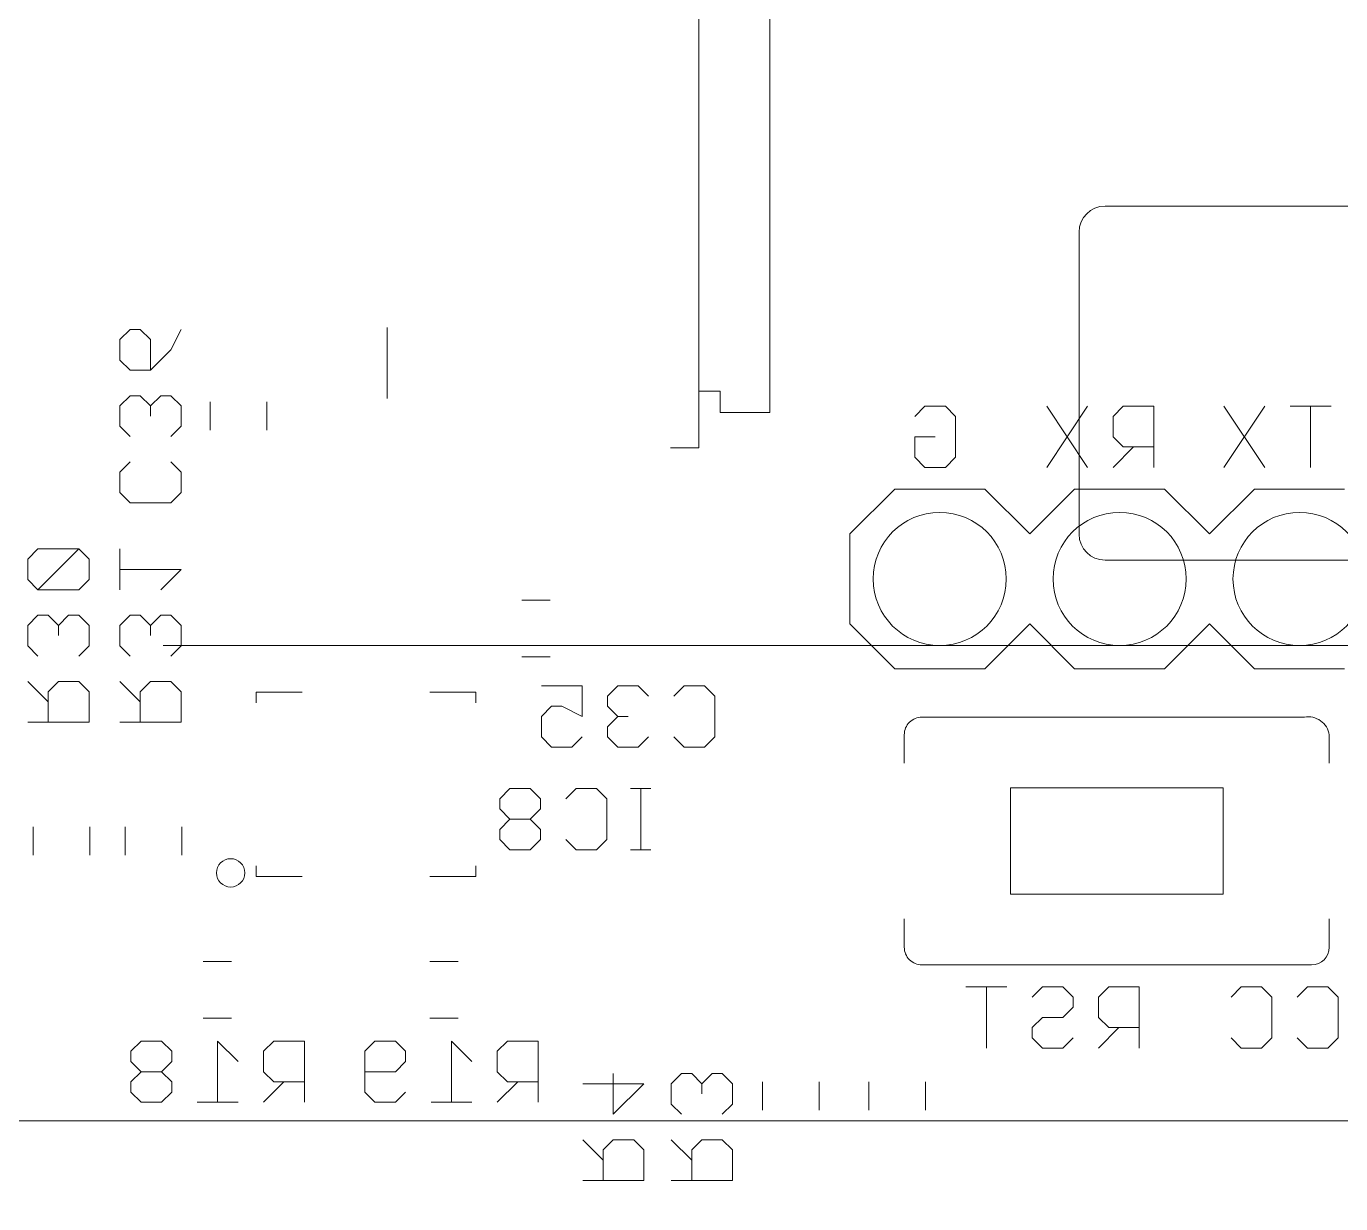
# Model space of a CAD drawing. Header units: millimetres. Extents: x -300 to -177, y 79 to 147.
# Drawn here: x -238.9 to -220.34, y 95.55 to 112.17 of the extents above; entities that cross this region are included whole.
import ezdxf

# ---------------------------------------------------------------- set-up
doc = ezdxf.new("R2010")
doc.units = ezdxf.units.MM
doc.header["$MEASUREMENT"] = 0
doc.layers.add('cut', color=7, linetype='Continuous')
doc.layers.add('reference', color=7, linetype='Continuous')

msp = doc.modelspace()

# ---------------------------------------------------------------- linework, layer by layer
at = {"layer": 'cut', "color": 250, "lineweight": 9}
for points, knots in [([(-197.1254, 145.9896), (-197.1254, 145.9896), (-196.2554, 145.7996), (-196.2554, 145.7996), (-196.2554, 145.7996), (-196.2554, 145.7996), (-195.5054, 145.6396), (-195.5054, 145.6396), (-195.5054, 145.6396), (-195.5054, 145.6396), (-194.3554, 145.3596), (-194.3554, 145.3596), (-194.3554, 145.3596), (-194.3554, 145.3596), (-193.5554, 145.1596), (-193.5554, 145.1596), (-193.5554, 145.1596), (-192.4998, 144.849), (-191.6513, 144.6358), (-190.6654, 144.3496), (-190.6654, 144.3496), (-190.6654, 144.3496), (-189.4954, 143.9796), (-189.4954, 143.9796), (-189.4954, 143.9796), (-189.4954, 143.9796), (-188.5654, 143.6796), (-188.5654, 143.6796), (-188.5654, 143.6796), (-188.5654, 143.6796), (-187.8954, 143.4496), (-187.8954, 143.4496), (-187.8954, 143.4496), (-187.8954, 143.4496), (-187.3354, 143.2596), (-187.3354, 143.2596), (-187.3354, 143.2596), (-186.4341, 142.9285), (-185.1783, 142.4534), (-184.3154, 142.1096), (-184.3154, 142.1096), (-184.3154, 142.1096), (-183.7054, 141.8596), (-183.7054, 141.8596), (-183.7054, 141.8596), (-183.7054, 141.8596), (-182.8354, 141.4896), (-182.8354, 141.4896), (-182.8354, 141.4896), (-182.8354, 141.4896), (-181.8254, 141.0496), (-181.8254, 141.0496), (-181.8254, 141.0496), (-181.8254, 141.0496), (-180.9854, 140.6696), (-180.9854, 140.6696), (-180.9854, 140.6696), (-180.6379, 140.5092), (-178.9287, 139.6762), (-178.9117, 139.6665), (-178.9117, 139.6665), (-177.959, 139.1488), (-177.3314, 138.1622), (-177.3054, 137.0696), (-177.3054, 137.0696), (-177.3054, 137.0696), (-177.3055, 88.4696), (-177.3055, 88.4696), (-177.3055, 88.4696), (-177.3055, 83.499), (-181.3349, 79.4696), (-186.3054, 79.4696), (-186.3054, 79.4696), (-186.3054, 79.4696), (-276.0913, 79.4696), (-276.0913, 79.4696), (-276.0913, 79.4696), (-276.3565, 79.4696), (-276.6108, 79.575), (-276.7984, 79.7625), (-276.7984, 79.7625), (-276.7984, 79.7625), (-276.9125, 79.8767), (-276.9125, 79.8767), (-276.9125, 79.8767), (-277.1001, 80.0642), (-277.3544, 80.1696), (-277.6197, 80.1696), (-277.6197, 80.1696), (-277.6197, 80.1696), (-285.9913, 80.1696), (-285.9913, 80.1696), (-285.9913, 80.1696), (-286.2565, 80.1696), (-286.5108, 80.0642), (-286.6984, 79.8767), (-286.6984, 79.8767), (-286.6984, 79.8767), (-286.8125, 79.7625), (-286.8125, 79.7625), (-286.8125, 79.7625), (-287.0001, 79.575), (-287.2544, 79.4696), (-287.5197, 79.4696), (-287.5197, 79.4696), (-287.5197, 79.4696), (-287.9055, 79.4696), (-287.9055, 79.4696), (-287.9055, 79.4696), (-290.2924, 79.4696), (-292.5816, 80.4178), (-294.2694, 82.1056), (-294.2694, 82.1056), (-295.9572, 83.7935), (-296.9055, 86.0827), (-296.9055, 88.4696), (-296.9055, 88.4696), (-296.9055, 88.4696), (-296.9054, 137.0697), (-296.9054, 137.0697), (-296.9054, 137.0697), (-296.8795, 138.1622), (-296.2519, 139.1554), (-295.2992, 139.6665), (-295.2992, 139.6665), (-294.1017, 140.3089), (-293.8755, 140.3696), (-293.2255, 140.6696), (-293.2255, 140.6696), (-293.2255, 140.6696), (-292.3855, 141.0496), (-292.3855, 141.0496), (-292.3855, 141.0496), (-292.3855, 141.0496), (-291.3755, 141.4896), (-291.3755, 141.4896), (-291.3755, 141.4896), (-291.3755, 141.4896), (-290.5055, 141.8596), (-290.5055, 141.8596), (-290.5055, 141.8596), (-290.5055, 141.8596), (-289.8955, 142.1096), (-289.8955, 142.1096), (-289.8955, 142.1096), (-289.0049, 142.4644), (-287.8148, 142.9145), (-286.8755, 143.2596), (-286.8755, 143.2596), (-286.8755, 143.2596), (-286.3155, 143.4496), (-286.3155, 143.4496), (-286.3155, 143.4496), (-286.3155, 143.4496), (-285.6455, 143.6796), (-285.6455, 143.6796), (-285.6455, 143.6796), (-285.6455, 143.6796), (-284.7155, 143.9796), (-284.7155, 143.9796), (-284.7155, 143.9796), (-284.7155, 143.9796), (-283.5455, 144.3496), (-283.5455, 144.3496), (-283.5455, 144.3496), (-282.5597, 144.6358), (-281.7105, 144.8493), (-280.6555, 145.1596), (-280.6555, 145.1596), (-280.6555, 145.1596), (-279.8555, 145.3596), (-279.8555, 145.3596), (-279.8555, 145.3596), (-279.8555, 145.3596), (-278.7055, 145.6396), (-278.7055, 145.6396), (-278.7055, 145.6396), (-278.7055, 145.6396), (-277.9555, 145.7996), (-277.9555, 145.7996), (-277.9555, 145.7996), (-277.9555, 145.7996), (-277.0855, 145.9896), (-277.0855, 145.9896), (-277.0855, 145.9896), (-276.4395, 146.1317), (-274.7135, 146.4389), (-273.9055, 146.5696), (-273.9055, 146.5696), (-273.9055, 146.5696), (-272.9855, 146.7096), (-272.9855, 146.7096), (-272.9855, 146.7096), (-272.9855, 146.7096), (-272.1055, 146.8396), (-272.1055, 146.8396), (-272.1055, 146.8396), (-272.1055, 146.8396), (-270.9155, 146.9896), (-270.9155, 146.9896), (-270.9155, 146.9896), (-269.7953, 147.1262), (-268.5842, 147.2062), (-267.3855, 147.3296), (-267.3855, 147.3296), (-267.3855, 147.3296), (-266.4855, 147.3896), (-266.4855, 147.3896), (-266.4855, 147.3896), (-266.4855, 147.3896), (-264.9055, 147.4696), (-264.9055, 147.4696), (-264.9055, 147.4696), (-264.9055, 147.4696), (-262.6055, 147.4696), (-262.6055, 147.4696), (-262.6055, 147.4696), (-261.8098, 147.4696), (-261.0467, 147.1535), (-260.4841, 146.5909), (-260.4841, 146.5909), (-259.9215, 146.0283), (-259.6055, 145.2652), (-259.6055, 144.4696), (-259.6055, 144.4696), (-259.6055, 143.9922), (-259.4158, 143.5344), (-259.0782, 143.1968), (-259.0782, 143.1968), (-258.7407, 142.8592), (-258.2828, 142.6696), (-257.8055, 142.6696), (-257.8055, 142.6696), (-257.8055, 142.6696), (-216.4054, 142.6696), (-216.4054, 142.6696), (-216.4054, 142.6696), (-215.4113, 142.6696), (-214.6055, 143.4755), (-214.6054, 144.4696), (-214.6054, 144.4696), (-214.6054, 145.2652), (-214.2894, 146.0283), (-213.7268, 146.5909), (-213.7268, 146.5909), (-213.1642, 147.1535), (-212.4011, 147.4696), (-211.6054, 147.4696), (-211.6054, 147.4696), (-211.6054, 147.4696), (-209.3054, 147.4696), (-209.3054, 147.4696), (-209.3054, 147.4696), (-209.3054, 147.4696), (-207.7254, 147.3896), (-207.7254, 147.3896), (-207.7254, 147.3896), (-207.7254, 147.3896), (-206.8254, 147.3296), (-206.8254, 147.3296), (-206.8254, 147.3296), (-205.6281, 147.2065), (-204.4149, 147.1261), (-203.2954, 146.9896), (-203.2954, 146.9896), (-203.2954, 146.9896), (-202.1054, 146.8396), (-202.1054, 146.8396), (-202.1054, 146.8396), (-202.1054, 146.8396), (-201.2254, 146.7096), (-201.2254, 146.7096), (-201.2254, 146.7096), (-201.2254, 146.7096), (-200.3054, 146.5696), (-200.3054, 146.5696), (-200.3054, 146.5696), (-199.4976, 146.4389), (-197.771, 146.1316), (-197.1254, 145.9896)], [0, 0, 0, 0, 0.0140845, 0.0140845, 0.0140845, 0.0140845, 0.028169, 0.028169, 0.028169, 0.028169, 0.0422535, 0.0422535, 0.0422535, 0.0422535, 0.056338, 0.056338, 0.056338, 0.056338, 0.0704225, 0.0704225, 0.0704225, 0.0704225, 0.084507, 0.084507, 0.084507, 0.084507, 0.0985915, 0.0985915, 0.0985915, 0.0985915, 0.1126761, 0.1126761, 0.1126761, 0.1126761, 0.1267606, 0.1267606, 0.1267606, 0.1267606, 0.1408451, 0.1408451, 0.1408451, 0.1408451, 0.1549296, 0.1549296, 0.1549296, 0.1549296, 0.1690141, 0.1690141, 0.1690141, 0.1690141, 0.1830986, 0.1830986, 0.1830986, 0.1830986, 0.1971831, 0.1971831, 0.1971831, 0.1971831, 0.2112676, 0.2112676, 0.2112676, 0.2112676, 0.2253521, 0.2253521, 0.2253521, 0.2253521, 0.2394366, 0.2394366, 0.2394366, 0.2394366, 0.2535211, 0.2535211, 0.2535211, 0.2535211, 0.2676056, 0.2676056, 0.2676056, 0.2676056, 0.2816901, 0.2816901, 0.2816901, 0.2816901, 0.2957746, 0.2957746, 0.2957746, 0.2957746, 0.3098592, 0.3098592, 0.3098592, 0.3098592, 0.3239437, 0.3239437, 0.3239437, 0.3239437, 0.3380282, 0.3380282, 0.3380282, 0.3380282, 0.3521127, 0.3521127, 0.3521127, 0.3521127, 0.3661972, 0.3661972, 0.3661972, 0.3661972, 0.3802817, 0.3802817, 0.3802817, 0.3802817, 0.3943662, 0.3943662, 0.3943662, 0.3943662, 0.4084507, 0.4084507, 0.4084507, 0.4084507, 0.4225352, 0.4225352, 0.4225352, 0.4225352, 0.4366197, 0.4366197, 0.4366197, 0.4366197, 0.4507042, 0.4507042, 0.4507042, 0.4507042, 0.4647887, 0.4647887, 0.4647887, 0.4647887, 0.4788732, 0.4788732, 0.4788732, 0.4788732, 0.4929577, 0.4929577, 0.4929577, 0.4929577, 0.5070423, 0.5070423, 0.5070423, 0.5070423, 0.5211268, 0.5211268, 0.5211268, 0.5211268, 0.5352113, 0.5352113, 0.5352113, 0.5352113, 0.5492958, 0.5492958, 0.5492958, 0.5492958, 0.5633803, 0.5633803, 0.5633803, 0.5633803, 0.5774648, 0.5774648, 0.5774648, 0.5774648, 0.5915493, 0.5915493, 0.5915493, 0.5915493, 0.6056338, 0.6056338, 0.6056338, 0.6056338, 0.6197183, 0.6197183, 0.6197183, 0.6197183, 0.6338028, 0.6338028, 0.6338028, 0.6338028, 0.6478873, 0.6478873, 0.6478873, 0.6478873, 0.6619718, 0.6619718, 0.6619718, 0.6619718, 0.6760563, 0.6760563, 0.6760563, 0.6760563, 0.6901408, 0.6901408, 0.6901408, 0.6901408, 0.7042254, 0.7042254, 0.7042254, 0.7042254, 0.7183099, 0.7183099, 0.7183099, 0.7183099, 0.7323944, 0.7323944, 0.7323944, 0.7323944, 0.7464789, 0.7464789, 0.7464789, 0.7464789, 0.7605634, 0.7605634, 0.7605634, 0.7605634, 0.7746479, 0.7746479, 0.7746479, 0.7746479, 0.7887324, 0.7887324, 0.7887324, 0.7887324, 0.8028169, 0.8028169, 0.8028169, 0.8028169, 0.8169014, 0.8169014, 0.8169014, 0.8169014, 0.8309859, 0.8309859, 0.8309859, 0.8309859, 0.8450704, 0.8450704, 0.8450704, 0.8450704, 0.8591549, 0.8591549, 0.8591549, 0.8591549, 0.8732394, 0.8732394, 0.8732394, 0.8732394, 0.8873239, 0.8873239, 0.8873239, 0.8873239, 0.9014085, 0.9014085, 0.9014085, 0.9014085, 0.915493, 0.915493, 0.915493, 0.915493, 0.9295775, 0.9295775, 0.9295775, 0.9295775, 0.943662, 0.943662, 0.943662, 0.943662, 0.9577465, 0.9577465, 0.9577465, 0.9577465, 0.971831, 0.971831, 0.971831, 0.971831, 1, 1, 1, 1]), ([(-212.6295, 138.2195), (-212.6295, 138.2195), (-212.2813, 138.2195), (-212.2813, 138.2195), (-212.2813, 138.2195), (-211.9095, 138.2195), (-211.6054, 137.9154), (-211.6054, 137.5436), (-211.6054, 137.5436), (-211.6054, 137.5436), (-211.6054, 129.4883), (-211.6054, 129.4883), (-211.6054, 129.4883), (-211.6054, 129.4583), (-211.6075, 129.4287), (-211.6113, 129.3997), (-211.6113, 129.3997), (-211.6075, 129.3657), (-211.6054, 129.3312), (-211.6054, 129.2963), (-211.6054, 129.2963), (-211.6054, 129.2963), (-211.6054, 97.6427), (-211.6054, 97.6427), (-211.6054, 97.6427), (-211.6054, 97.1349), (-212.0208, 96.7195), (-212.5286, 96.7195), (-212.5286, 96.7195), (-212.5286, 96.7195), (-261.6822, 96.7195), (-261.6822, 96.7195), (-261.6822, 96.7195), (-262.19, 96.7195), (-262.6054, 97.1349), (-262.6054, 97.6427), (-262.6054, 97.6427), (-262.6054, 97.6427), (-262.6054, 129.2963), (-262.6054, 129.2963), (-262.6054, 129.2963), (-262.6054, 129.8041), (-262.19, 130.2195), (-261.6822, 130.2195), (-261.6822, 130.2195), (-261.6822, 130.2195), (-213.3054, 130.2195), (-213.3054, 130.2195), (-213.3054, 130.2195), (-213.3054, 130.2195), (-213.3054, 137.5436), (-213.3054, 137.5436), (-213.3054, 137.5436), (-213.3054, 137.9154), (-213.0013, 138.2195), (-212.6295, 138.2195)], [0, 0, 0, 0, 0.0666667, 0.0666667, 0.0666667, 0.0666667, 0.1333333, 0.1333333, 0.1333333, 0.1333333, 0.2, 0.2, 0.2, 0.2, 0.2666667, 0.2666667, 0.2666667, 0.2666667, 0.3333333, 0.3333333, 0.3333333, 0.3333333, 0.4, 0.4, 0.4, 0.4, 0.4666667, 0.4666667, 0.4666667, 0.4666667, 0.5333333, 0.5333333, 0.5333333, 0.5333333, 0.6, 0.6, 0.6, 0.6, 0.6666667, 0.6666667, 0.6666667, 0.6666667, 0.7333333, 0.7333333, 0.7333333, 0.7333333, 0.8, 0.8, 0.8, 0.8, 0.8666667, 0.8666667, 0.8666667, 0.8666667, 1, 1, 1, 1]), ([(-219.0951, 103.6351), (-219.0951, 103.6351), (-219.0951, 104.6351), (-219.0951, 104.6351), (-219.0951, 104.6351), (-219.0951, 104.6351), (-219.4615, 104.6351), (-219.4615, 104.6351), (-219.4615, 104.6351), (-219.4615, 104.6351), (-219.8179, 104.6351), (-219.8179, 104.6351), (-219.8179, 104.6351), (-219.8179, 104.6351), (-223.6713, 104.6351), (-223.6713, 104.6351), (-223.6713, 104.6351), (-223.8728, 104.6351), (-224.0377, 104.7999), (-224.0377, 105.0015), (-224.0377, 105.0015), (-224.0377, 105.0015), (-224.0377, 109.2687), (-224.0377, 109.2687), (-224.0377, 109.2687), (-224.0377, 109.4703), (-223.8729, 109.6351), (-223.6713, 109.6351), (-223.6713, 109.6351), (-223.6713, 109.6351), (-219.8179, 109.6351), (-219.8179, 109.6351), (-219.8179, 109.6351), (-219.8179, 109.6351), (-219.4615, 109.6351), (-219.4615, 109.6351), (-219.4615, 109.6351), (-219.4615, 109.6351), (-219.0951, 109.6351), (-219.0951, 109.6351), (-219.0951, 109.6351), (-219.0951, 109.6351), (-219.0951, 110.6351), (-219.0951, 110.6351), (-219.0951, 110.6351), (-219.0951, 110.6351), (-217.0951, 110.6351), (-217.0951, 110.6351), (-217.0951, 110.6351), (-217.0951, 110.6351), (-217.0951, 109.0351), (-217.0951, 109.0351), (-217.0951, 109.0351), (-217.0951, 109.0351), (-217.8195, 109.0351), (-217.8195, 109.0351), (-217.8195, 109.0351), (-217.8195, 109.0351), (-217.8195, 108.3534), (-217.8195, 108.3534), (-217.8195, 108.3534), (-217.8195, 108.3534), (-218.3342, 108.3534), (-218.3342, 108.3534), (-218.3342, 108.3534), (-218.3342, 108.3534), (-218.3342, 107.7851), (-218.3342, 107.7851), (-218.3342, 107.7851), (-218.3342, 107.7851), (-218.4786, 107.7851), (-218.4786, 107.7851), (-218.4786, 107.7851), (-218.4786, 107.7851), (-218.4786, 106.4851), (-218.4786, 106.4851), (-218.4786, 106.4851), (-218.4786, 106.4851), (-218.3123, 106.4851), (-218.3123, 106.4851), (-218.3123, 106.4851), (-218.3123, 106.4851), (-218.3122, 105.9324), (-218.3122, 105.9324), (-218.3122, 105.9324), (-218.3122, 105.9324), (-217.7975, 105.9324), (-217.7975, 105.9324), (-217.7975, 105.9324), (-217.7975, 105.9324), (-217.7975, 105.2351), (-217.7975, 105.2351), (-217.7975, 105.2351), (-217.7975, 105.2351), (-217.0951, 105.2351), (-217.0951, 105.2351), (-217.0951, 105.2351), (-217.0951, 105.2351), (-217.0951, 103.6351), (-217.0951, 103.6351), (-217.0951, 103.6351), (-217.0951, 103.6351), (-219.0951, 103.6351), (-219.0951, 103.6351)], [0, 0, 0, 0, 0.037037, 0.037037, 0.037037, 0.037037, 0.0740741, 0.0740741, 0.0740741, 0.0740741, 0.1111111, 0.1111111, 0.1111111, 0.1111111, 0.1481481, 0.1481481, 0.1481481, 0.1481481, 0.1851852, 0.1851852, 0.1851852, 0.1851852, 0.2222222, 0.2222222, 0.2222222, 0.2222222, 0.2592593, 0.2592593, 0.2592593, 0.2592593, 0.2962963, 0.2962963, 0.2962963, 0.2962963, 0.3333333, 0.3333333, 0.3333333, 0.3333333, 0.3703704, 0.3703704, 0.3703704, 0.3703704, 0.4074074, 0.4074074, 0.4074074, 0.4074074, 0.4444444, 0.4444444, 0.4444444, 0.4444444, 0.4814815, 0.4814815, 0.4814815, 0.4814815, 0.5185185, 0.5185185, 0.5185185, 0.5185185, 0.5555556, 0.5555556, 0.5555556, 0.5555556, 0.5925926, 0.5925926, 0.5925926, 0.5925926, 0.6296296, 0.6296296, 0.6296296, 0.6296296, 0.6666667, 0.6666667, 0.6666667, 0.6666667, 0.7037037, 0.7037037, 0.7037037, 0.7037037, 0.7407407, 0.7407407, 0.7407407, 0.7407407, 0.7777778, 0.7777778, 0.7777778, 0.7777778, 0.8148148, 0.8148148, 0.8148148, 0.8148148, 0.8518519, 0.8518519, 0.8518519, 0.8518519, 0.8888889, 0.8888889, 0.8888889, 0.8888889, 0.9259259, 0.9259259, 0.9259259, 0.9259259, 1, 1, 1, 1])]:
    msp.add_open_spline(points, degree=3, knots=knots, dxfattribs=at)
at = {"layer": 'reference', "color": 242, "lineweight": 9}
for points in [[(-228.4054, 106.7196), (-228.4054, 106.7196), (-228.4054, 134.6196), (-228.4054, 134.6196)], [(-229.4054, 107.0196), (-229.4054, 107.0196), (-229.4054, 134.3196), (-229.4054, 134.3196)], [(-237.5792, 107.749), (-237.5792, 107.749), (-237.4351, 107.8931), (-237.4351, 107.8931)], [(-237.4351, 107.8931), (-237.4351, 107.8931), (-237.2911, 107.8931), (-237.2911, 107.8931)], [(-237.2911, 107.8931), (-237.2911, 107.8931), (-237.147, 107.749), (-237.147, 107.749)], [(-236.7149, 107.8931), (-236.7149, 107.8931), (-236.8589, 107.605), (-236.8589, 107.605)], [(-233.8054, 106.9196), (-233.8054, 106.9196), (-233.8054, 107.9196), (-233.8054, 107.9196)], [(-237.5792, 107.4609), (-237.5792, 107.4609), (-237.5792, 107.749), (-237.5792, 107.749)], [(-237.147, 107.749), (-237.147, 107.749), (-237.147, 107.3168), (-237.147, 107.3168)], [(-237.4351, 107.3168), (-237.4351, 107.3168), (-237.5792, 107.4609), (-237.5792, 107.4609)], [(-236.8589, 107.605), (-236.8589, 107.605), (-237.147, 107.3168), (-237.147, 107.3168)], [(-237.147, 107.3168), (-237.147, 107.3168), (-237.4351, 107.3168), (-237.4351, 107.3168)], [(-237.4351, 106.9575), (-237.4351, 106.9575), (-237.5792, 106.8135), (-237.5792, 106.8135)], [(-237.2911, 106.9575), (-237.2911, 106.9575), (-237.4351, 106.9575), (-237.4351, 106.9575)], [(-237.147, 106.8135), (-237.147, 106.8135), (-237.2911, 106.9575), (-237.2911, 106.9575)], [(-237.003, 106.9575), (-237.003, 106.9575), (-237.147, 106.8135), (-237.147, 106.8135)], [(-236.8589, 106.9575), (-236.8589, 106.9575), (-237.003, 106.9575), (-237.003, 106.9575)], [(-236.7149, 106.8135), (-236.7149, 106.8135), (-236.8589, 106.9575), (-236.8589, 106.9575)], [(-229.1054, 107.0196), (-229.1054, 107.0196), (-229.4054, 107.0196), (-229.4054, 107.0196)], [(-229.4054, 107.0196), (-229.4054, 107.0196), (-229.4054, 106.2196), (-229.4054, 106.2196)], [(-229.1054, 106.7196), (-229.1054, 106.7196), (-229.1054, 107.0196), (-229.1054, 107.0196)], [(-237.5792, 106.8135), (-237.5792, 106.8135), (-237.5792, 106.5254), (-237.5792, 106.5254)], [(-237.147, 106.8135), (-237.147, 106.8135), (-237.147, 106.6694), (-237.147, 106.6694)], [(-236.7149, 106.5254), (-236.7149, 106.5254), (-236.7149, 106.8135), (-236.7149, 106.8135)], [(-236.3054, 106.4696), (-236.3054, 106.4696), (-236.3054, 106.8696), (-236.3054, 106.8696)], [(-235.5054, 106.4696), (-235.5054, 106.4696), (-235.5054, 106.8696), (-235.5054, 106.8696)], [(-228.4054, 106.7196), (-228.4054, 106.7196), (-229.1054, 106.7196), (-229.1054, 106.7196)], [(-226.3578, 106.6661), (-226.3578, 106.6661), (-226.2139, 106.8101), (-226.2139, 106.8101)], [(-226.2139, 106.8101), (-226.2139, 106.8101), (-225.9258, 106.8101), (-225.9258, 106.8101)], [(-225.9258, 106.8101), (-225.9258, 106.8101), (-225.7816, 106.6661), (-225.7816, 106.6661)], [(-223.9171, 106.8101), (-223.9171, 106.8101), (-224.4933, 105.9458), (-224.4933, 105.9458)], [(-224.4933, 106.8101), (-224.4933, 106.8101), (-223.9171, 105.9458), (-223.9171, 105.9458)], [(-223.4138, 106.8101), (-223.4138, 106.8101), (-223.5578, 106.6661), (-223.5578, 106.6661)], [(-222.9816, 106.8101), (-222.9816, 106.8101), (-223.4138, 106.8101), (-223.4138, 106.8101)], [(-222.9816, 105.9458), (-222.9816, 105.9458), (-222.9816, 106.8101), (-222.9816, 106.8101)], [(-221.4171, 106.8101), (-221.4171, 106.8101), (-221.9933, 105.9458), (-221.9933, 105.9458)], [(-221.9933, 106.8101), (-221.9933, 106.8101), (-221.4171, 105.9458), (-221.4171, 105.9458)], [(-220.4816, 106.8101), (-220.4816, 106.8101), (-221.0578, 106.8101), (-221.0578, 106.8101)], [(-220.7697, 105.9458), (-220.7697, 105.9458), (-220.7697, 106.8101), (-220.7697, 106.8101)], [(-237.5792, 106.5254), (-237.5792, 106.5254), (-237.4351, 106.3813), (-237.4351, 106.3813)], [(-236.8589, 106.3813), (-236.8589, 106.3813), (-236.7149, 106.5254), (-236.7149, 106.5254)], [(-225.7816, 106.6661), (-225.7816, 106.6661), (-225.7816, 106.0899), (-225.7816, 106.0899)], [(-223.5578, 106.6661), (-223.5578, 106.6661), (-223.5578, 106.378), (-223.5578, 106.378)], [(-226.3578, 106.0899), (-226.3578, 106.0899), (-226.3578, 106.378), (-226.3578, 106.378)], [(-226.3578, 106.378), (-226.3578, 106.378), (-226.0697, 106.378), (-226.0697, 106.378)], [(-223.5578, 106.378), (-223.5578, 106.378), (-223.4138, 106.2339), (-223.4138, 106.2339)], [(-229.4054, 106.2196), (-229.4054, 106.2196), (-229.8054, 106.2196), (-229.8054, 106.2196)], [(-223.2697, 106.2339), (-223.2697, 106.2339), (-223.5578, 105.9458), (-223.5578, 105.9458)], [(-223.4138, 106.2339), (-223.4138, 106.2339), (-222.9816, 106.2339), (-222.9816, 106.2339)], [(-237.5792, 105.878), (-237.5792, 105.878), (-237.4351, 106.022), (-237.4351, 106.022)], [(-236.8589, 106.022), (-236.8589, 106.022), (-236.7149, 105.878), (-236.7149, 105.878)], [(-226.2139, 105.9458), (-226.2139, 105.9458), (-226.3578, 106.0899), (-226.3578, 106.0899)], [(-225.7816, 106.0899), (-225.7816, 106.0899), (-225.9258, 105.9458), (-225.9258, 105.9458)], [(-237.5792, 105.5899), (-237.5792, 105.5899), (-237.5792, 105.878), (-237.5792, 105.878)], [(-236.7149, 105.878), (-236.7149, 105.878), (-236.7149, 105.5899), (-236.7149, 105.5899)], [(-225.9258, 105.9458), (-225.9258, 105.9458), (-226.2139, 105.9458), (-226.2139, 105.9458)], [(-237.4351, 105.4458), (-237.4351, 105.4458), (-237.5792, 105.5899), (-237.5792, 105.5899)], [(-236.7149, 105.5899), (-236.7149, 105.5899), (-236.8589, 105.4458), (-236.8589, 105.4458)], [(-227.2754, 105.0046), (-227.2754, 105.0046), (-226.6404, 105.6396), (-226.6404, 105.6396)], [(-225.3704, 105.6396), (-225.3704, 105.6396), (-226.6404, 105.6396), (-226.6404, 105.6396)], [(-224.7354, 105.0046), (-224.7354, 105.0046), (-225.3704, 105.6396), (-225.3704, 105.6396)], [(-224.1004, 105.6396), (-224.1004, 105.6396), (-224.7354, 105.0046), (-224.7354, 105.0046)], [(-222.8304, 105.6396), (-222.8304, 105.6396), (-224.1004, 105.6396), (-224.1004, 105.6396)], [(-222.1955, 105.0046), (-222.1955, 105.0046), (-222.8304, 105.6396), (-222.8304, 105.6396)], [(-221.5604, 105.6396), (-221.5604, 105.6396), (-222.1955, 105.0046), (-222.1955, 105.0046)], [(-220.2904, 105.6396), (-220.2904, 105.6396), (-221.5604, 105.6396), (-221.5604, 105.6396)], [(-236.8589, 105.4458), (-236.8589, 105.4458), (-237.4351, 105.4458), (-237.4351, 105.4458)], [(-227.2754, 103.7346), (-227.2754, 103.7346), (-227.2754, 105.0046), (-227.2754, 105.0046)], [(-238.7352, 104.7931), (-238.7352, 104.7931), (-238.8793, 104.649), (-238.8793, 104.649)], [(-238.159, 104.7931), (-238.159, 104.7931), (-238.7352, 104.7931), (-238.7352, 104.7931)], [(-238.7352, 104.2168), (-238.7352, 104.2168), (-238.159, 104.7931), (-238.159, 104.7931)], [(-238.015, 104.649), (-238.015, 104.649), (-238.159, 104.7931), (-238.159, 104.7931)], [(-237.5792, 104.2168), (-237.5792, 104.2168), (-237.5792, 104.7931), (-237.5792, 104.7931)], [(-238.8793, 104.649), (-238.8793, 104.649), (-238.8793, 104.3609), (-238.8793, 104.3609)], [(-238.015, 104.3609), (-238.015, 104.3609), (-238.015, 104.649), (-238.015, 104.649)], [(-236.7149, 104.505), (-236.7149, 104.505), (-237.5792, 104.505), (-237.5792, 104.505)], [(-237.003, 104.2168), (-237.003, 104.2168), (-236.7149, 104.505), (-236.7149, 104.505)], [(-238.8793, 104.3609), (-238.8793, 104.3609), (-238.7352, 104.2168), (-238.7352, 104.2168)], [(-238.159, 104.2168), (-238.159, 104.2168), (-238.015, 104.3609), (-238.015, 104.3609)], [(-238.7352, 104.2168), (-238.7352, 104.2168), (-238.159, 104.2168), (-238.159, 104.2168)], [(-231.9054, 104.0696), (-231.9054, 104.0696), (-231.5054, 104.0696), (-231.5054, 104.0696)], [(-238.7352, 103.8576), (-238.7352, 103.8576), (-238.8793, 103.7135), (-238.8793, 103.7135)], [(-238.5912, 103.8576), (-238.5912, 103.8576), (-238.7352, 103.8576), (-238.7352, 103.8576)], [(-238.4471, 103.7135), (-238.4471, 103.7135), (-238.5912, 103.8576), (-238.5912, 103.8576)], [(-238.3031, 103.8576), (-238.3031, 103.8576), (-238.4471, 103.7135), (-238.4471, 103.7135)], [(-238.159, 103.8576), (-238.159, 103.8576), (-238.3031, 103.8576), (-238.3031, 103.8576)], [(-238.015, 103.7135), (-238.015, 103.7135), (-238.159, 103.8576), (-238.159, 103.8576)], [(-237.4351, 103.8576), (-237.4351, 103.8576), (-237.5792, 103.7135), (-237.5792, 103.7135)], [(-237.2911, 103.8576), (-237.2911, 103.8576), (-237.4351, 103.8576), (-237.4351, 103.8576)], [(-237.147, 103.7135), (-237.147, 103.7135), (-237.2911, 103.8576), (-237.2911, 103.8576)], [(-237.003, 103.8576), (-237.003, 103.8576), (-237.147, 103.7135), (-237.147, 103.7135)], [(-236.8589, 103.8576), (-236.8589, 103.8576), (-237.003, 103.8576), (-237.003, 103.8576)], [(-236.7149, 103.7135), (-236.7149, 103.7135), (-236.8589, 103.8576), (-236.8589, 103.8576)], [(-226.6404, 103.0996), (-226.6404, 103.0996), (-227.2754, 103.7346), (-227.2754, 103.7346)], [(-225.3704, 103.0996), (-225.3704, 103.0996), (-224.7354, 103.7346), (-224.7354, 103.7346)], [(-224.7354, 103.7346), (-224.7354, 103.7346), (-224.1004, 103.0996), (-224.1004, 103.0996)], [(-222.8304, 103.0996), (-222.8304, 103.0996), (-222.1955, 103.7346), (-222.1955, 103.7346)], [(-222.1955, 103.7346), (-222.1955, 103.7346), (-221.5604, 103.0996), (-221.5604, 103.0996)], [(-238.8793, 103.7135), (-238.8793, 103.7135), (-238.8793, 103.4254), (-238.8793, 103.4254)], [(-238.4471, 103.7135), (-238.4471, 103.7135), (-238.4471, 103.5694), (-238.4471, 103.5694)], [(-238.015, 103.4254), (-238.015, 103.4254), (-238.015, 103.7135), (-238.015, 103.7135)], [(-237.5792, 103.7135), (-237.5792, 103.7135), (-237.5792, 103.4254), (-237.5792, 103.4254)], [(-237.147, 103.7135), (-237.147, 103.7135), (-237.147, 103.5694), (-237.147, 103.5694)], [(-236.7149, 103.4254), (-236.7149, 103.4254), (-236.7149, 103.7135), (-236.7149, 103.7135)], [(-238.8793, 103.4254), (-238.8793, 103.4254), (-238.7352, 103.2813), (-238.7352, 103.2813)], [(-238.159, 103.2813), (-238.159, 103.2813), (-238.015, 103.4254), (-238.015, 103.4254)], [(-237.5792, 103.4254), (-237.5792, 103.4254), (-237.4351, 103.2813), (-237.4351, 103.2813)], [(-236.8589, 103.2813), (-236.8589, 103.2813), (-236.7149, 103.4254), (-236.7149, 103.4254)], [(-231.9054, 103.2696), (-231.9054, 103.2696), (-231.5054, 103.2696), (-231.5054, 103.2696)], [(-226.6404, 103.0996), (-226.6404, 103.0996), (-225.3704, 103.0996), (-225.3704, 103.0996)], [(-224.1004, 103.0996), (-224.1004, 103.0996), (-222.8304, 103.0996), (-222.8304, 103.0996)], [(-221.5604, 103.0996), (-221.5604, 103.0996), (-220.2904, 103.0996), (-220.2904, 103.0996)], [(-238.5912, 102.6339), (-238.5912, 102.6339), (-238.8793, 102.922), (-238.8793, 102.922)], [(-238.4471, 102.922), (-238.4471, 102.922), (-238.5912, 102.778), (-238.5912, 102.778)], [(-238.159, 102.922), (-238.159, 102.922), (-238.4471, 102.922), (-238.4471, 102.922)], [(-238.015, 102.778), (-238.015, 102.778), (-238.159, 102.922), (-238.159, 102.922)], [(-237.2911, 102.6339), (-237.2911, 102.6339), (-237.5792, 102.922), (-237.5792, 102.922)], [(-237.147, 102.922), (-237.147, 102.922), (-237.2911, 102.778), (-237.2911, 102.778)], [(-236.8589, 102.922), (-236.8589, 102.922), (-237.147, 102.922), (-237.147, 102.922)], [(-236.7149, 102.778), (-236.7149, 102.778), (-236.8589, 102.922), (-236.8589, 102.922)], [(-231.6289, 102.8601), (-231.6289, 102.8601), (-231.0526, 102.8601), (-231.0526, 102.8601)], [(-231.0526, 102.8601), (-231.0526, 102.8601), (-231.0526, 102.428), (-231.0526, 102.428)], [(-230.5493, 102.8601), (-230.5493, 102.8601), (-230.6934, 102.7161), (-230.6934, 102.7161)], [(-230.2612, 102.8601), (-230.2612, 102.8601), (-230.5493, 102.8601), (-230.5493, 102.8601)], [(-230.1171, 102.7161), (-230.1171, 102.7161), (-230.2612, 102.8601), (-230.2612, 102.8601)], [(-229.7578, 102.7161), (-229.7578, 102.7161), (-229.6138, 102.8601), (-229.6138, 102.8601)], [(-229.6138, 102.8601), (-229.6138, 102.8601), (-229.3257, 102.8601), (-229.3257, 102.8601)], [(-229.3257, 102.8601), (-229.3257, 102.8601), (-229.1816, 102.7161), (-229.1816, 102.7161)], [(-238.5912, 102.778), (-238.5912, 102.778), (-238.5912, 102.3458), (-238.5912, 102.3458)], [(-238.015, 102.3458), (-238.015, 102.3458), (-238.015, 102.778), (-238.015, 102.778)], [(-237.2911, 102.778), (-237.2911, 102.778), (-237.2911, 102.3458), (-237.2911, 102.3458)], [(-236.7149, 102.3458), (-236.7149, 102.3458), (-236.7149, 102.778), (-236.7149, 102.778)], [(-235.6554, 102.7696), (-235.6554, 102.7696), (-235.0054, 102.7696), (-235.0054, 102.7696)], [(-235.6554, 102.7696), (-235.6554, 102.7696), (-235.6554, 102.6196), (-235.6554, 102.6196)], [(-233.2054, 102.7696), (-233.2054, 102.7696), (-232.5554, 102.7696), (-232.5554, 102.7696)], [(-232.5554, 102.7696), (-232.5554, 102.7696), (-232.5554, 102.6196), (-232.5554, 102.6196)], [(-230.6934, 102.7161), (-230.6934, 102.7161), (-230.6934, 102.572), (-230.6934, 102.572)], [(-229.1816, 102.7161), (-229.1816, 102.7161), (-229.1816, 102.1398), (-229.1816, 102.1398)], [(-231.4849, 102.572), (-231.4849, 102.572), (-231.6289, 102.428), (-231.6289, 102.428)], [(-231.6289, 102.428), (-231.6289, 102.428), (-231.6289, 102.1398), (-231.6289, 102.1398)], [(-231.3408, 102.572), (-231.3408, 102.572), (-231.4849, 102.572), (-231.4849, 102.572)], [(-231.0526, 102.428), (-231.0526, 102.428), (-231.3408, 102.572), (-231.3408, 102.572)], [(-230.6934, 102.572), (-230.6934, 102.572), (-230.5493, 102.428), (-230.5493, 102.428)], [(-230.5493, 102.428), (-230.5493, 102.428), (-230.6934, 102.2839), (-230.6934, 102.2839)], [(-230.5493, 102.428), (-230.5493, 102.428), (-230.4052, 102.428), (-230.4052, 102.428)], [(-238.8793, 102.3458), (-238.8793, 102.3458), (-238.015, 102.3458), (-238.015, 102.3458)], [(-237.5792, 102.3458), (-237.5792, 102.3458), (-236.7149, 102.3458), (-236.7149, 102.3458)], [(-230.6934, 102.2839), (-230.6934, 102.2839), (-230.6934, 102.1398), (-230.6934, 102.1398)], [(-220.8554, 102.4196), (-220.8554, 102.4196), (-226.2554, 102.4196), (-226.2554, 102.4196)], [(-231.6289, 102.1398), (-231.6289, 102.1398), (-231.4849, 101.9958), (-231.4849, 101.9958)], [(-231.1968, 101.9958), (-231.1968, 101.9958), (-231.0526, 102.1398), (-231.0526, 102.1398)], [(-230.6934, 102.1398), (-230.6934, 102.1398), (-230.5493, 101.9958), (-230.5493, 101.9958)], [(-230.2612, 101.9958), (-230.2612, 101.9958), (-230.1171, 102.1398), (-230.1171, 102.1398)], [(-229.6138, 101.9958), (-229.6138, 101.9958), (-229.7578, 102.1398), (-229.7578, 102.1398)], [(-229.1816, 102.1398), (-229.1816, 102.1398), (-229.3257, 101.9958), (-229.3257, 101.9958)], [(-226.5054, 102.1696), (-226.5054, 102.1696), (-226.5054, 101.7696), (-226.5054, 101.7696)], [(-220.5054, 102.1696), (-220.5054, 102.1696), (-220.5054, 101.7696), (-220.5054, 101.7696)], [(-231.4849, 101.9958), (-231.4849, 101.9958), (-231.1968, 101.9958), (-231.1968, 101.9958)], [(-230.5493, 101.9958), (-230.5493, 101.9958), (-230.2612, 101.9958), (-230.2612, 101.9958)], [(-229.3257, 101.9958), (-229.3257, 101.9958), (-229.6138, 101.9958), (-229.6138, 101.9958)], [(-232.073, 101.4101), (-232.073, 101.4101), (-232.217, 101.2661), (-232.217, 101.2661)], [(-231.7849, 101.4101), (-231.7849, 101.4101), (-232.073, 101.4101), (-232.073, 101.4101)], [(-231.6408, 101.2661), (-231.6408, 101.2661), (-231.7849, 101.4101), (-231.7849, 101.4101)], [(-231.2815, 101.2661), (-231.2815, 101.2661), (-231.1375, 101.4101), (-231.1375, 101.4101)], [(-231.1375, 101.4101), (-231.1375, 101.4101), (-230.8493, 101.4101), (-230.8493, 101.4101)], [(-230.8493, 101.4101), (-230.8493, 101.4101), (-230.7053, 101.2661), (-230.7053, 101.2661)], [(-230.0816, 101.4101), (-230.0816, 101.4101), (-230.3697, 101.4101), (-230.3697, 101.4101)], [(-230.2257, 100.5458), (-230.2257, 100.5458), (-230.2257, 101.4101), (-230.2257, 101.4101)], [(-222.0054, 101.4196), (-222.0054, 101.4196), (-225.0054, 101.4196), (-225.0054, 101.4196)], [(-225.0054, 101.4196), (-225.0054, 101.4196), (-225.0054, 99.9196), (-225.0054, 99.9196)], [(-222.0054, 101.4196), (-222.0054, 101.4196), (-222.0054, 99.9196), (-222.0054, 99.9196)], [(-232.217, 101.2661), (-232.217, 101.2661), (-232.217, 101.122), (-232.217, 101.122)], [(-231.6408, 101.122), (-231.6408, 101.122), (-231.6408, 101.2661), (-231.6408, 101.2661)], [(-230.7053, 101.2661), (-230.7053, 101.2661), (-230.7053, 100.6899), (-230.7053, 100.6899)], [(-232.217, 101.122), (-232.217, 101.122), (-232.073, 100.978), (-232.073, 100.978)], [(-232.073, 100.978), (-232.073, 100.978), (-232.217, 100.8339), (-232.217, 100.8339)], [(-231.7849, 100.978), (-231.7849, 100.978), (-232.073, 100.978), (-232.073, 100.978)], [(-231.7849, 100.978), (-231.7849, 100.978), (-231.6408, 101.122), (-231.6408, 101.122)], [(-231.6408, 100.8339), (-231.6408, 100.8339), (-231.7849, 100.978), (-231.7849, 100.978)], [(-238.8055, 100.4696), (-238.8055, 100.4696), (-238.8055, 100.8696), (-238.8055, 100.8696)], [(-238.0055, 100.4696), (-238.0055, 100.4696), (-238.0055, 100.8696), (-238.0055, 100.8696)], [(-237.5054, 100.4696), (-237.5054, 100.4696), (-237.5054, 100.8696), (-237.5054, 100.8696)], [(-236.7054, 100.4696), (-236.7054, 100.4696), (-236.7054, 100.8696), (-236.7054, 100.8696)], [(-232.217, 100.8339), (-232.217, 100.8339), (-232.217, 100.6899), (-232.217, 100.6899)], [(-231.6408, 100.6899), (-231.6408, 100.6899), (-231.6408, 100.8339), (-231.6408, 100.8339)], [(-232.217, 100.6899), (-232.217, 100.6899), (-232.073, 100.5458), (-232.073, 100.5458)], [(-231.7849, 100.5458), (-231.7849, 100.5458), (-231.6408, 100.6899), (-231.6408, 100.6899)], [(-231.1375, 100.5458), (-231.1375, 100.5458), (-231.2815, 100.6899), (-231.2815, 100.6899)], [(-230.7053, 100.6899), (-230.7053, 100.6899), (-230.8493, 100.5458), (-230.8493, 100.5458)], [(-232.073, 100.5458), (-232.073, 100.5458), (-231.7849, 100.5458), (-231.7849, 100.5458)], [(-230.8493, 100.5458), (-230.8493, 100.5458), (-231.1375, 100.5458), (-231.1375, 100.5458)], [(-230.0816, 100.5458), (-230.0816, 100.5458), (-230.3697, 100.5458), (-230.3697, 100.5458)], [(-235.6554, 100.3196), (-235.6554, 100.3196), (-235.6554, 100.1696), (-235.6554, 100.1696)], [(-232.5554, 100.3196), (-232.5554, 100.3196), (-232.5554, 100.1696), (-232.5554, 100.1696)], [(-235.6554, 100.1696), (-235.6554, 100.1696), (-235.0054, 100.1696), (-235.0054, 100.1696)], [(-233.2054, 100.1696), (-233.2054, 100.1696), (-232.5554, 100.1696), (-232.5554, 100.1696)], [(-225.0054, 99.9196), (-225.0054, 99.9196), (-222.0054, 99.9196), (-222.0054, 99.9196)], [(-226.5054, 99.5696), (-226.5054, 99.5696), (-226.5054, 99.1696), (-226.5054, 99.1696)], [(-220.5054, 99.5696), (-220.5054, 99.5696), (-220.5054, 99.1696), (-220.5054, 99.1696)], [(-220.7554, 98.9196), (-220.6174, 98.9196), (-220.5055, 99.0315), (-220.5055, 99.1696)], [(-236.4054, 98.9696), (-236.4054, 98.9696), (-236.0054, 98.9696), (-236.0054, 98.9696)], [(-232.8054, 98.9696), (-232.8054, 98.9696), (-233.2054, 98.9696), (-233.2054, 98.9696)], [(-226.2554, 98.9196), (-226.2554, 98.9196), (-220.7554, 98.9196), (-220.7554, 98.9196)], [(-225.0592, 98.6101), (-225.0592, 98.6101), (-225.6354, 98.6101), (-225.6354, 98.6101)], [(-225.3473, 97.7458), (-225.3473, 97.7458), (-225.3473, 98.6101), (-225.3473, 98.6101)], [(-224.6999, 98.4661), (-224.6999, 98.4661), (-224.5558, 98.6101), (-224.5558, 98.6101)], [(-224.5558, 98.6101), (-224.5558, 98.6101), (-224.2677, 98.6101), (-224.2677, 98.6101)], [(-224.2677, 98.6101), (-224.2677, 98.6101), (-224.1237, 98.4661), (-224.1237, 98.4661)], [(-223.6203, 98.6101), (-223.6203, 98.6101), (-223.7644, 98.4661), (-223.7644, 98.4661)], [(-223.1882, 98.6101), (-223.1882, 98.6101), (-223.6203, 98.6101), (-223.6203, 98.6101)], [(-223.1882, 97.7458), (-223.1882, 97.7458), (-223.1882, 98.6101), (-223.1882, 98.6101)], [(-221.8933, 98.4661), (-221.8933, 98.4661), (-221.7493, 98.6101), (-221.7493, 98.6101)], [(-221.7493, 98.6101), (-221.7493, 98.6101), (-221.4612, 98.6101), (-221.4612, 98.6101)], [(-221.4612, 98.6101), (-221.4612, 98.6101), (-221.3171, 98.4661), (-221.3171, 98.4661)], [(-220.9578, 98.4661), (-220.9578, 98.4661), (-220.8138, 98.6101), (-220.8138, 98.6101)], [(-220.8138, 98.6101), (-220.8138, 98.6101), (-220.5257, 98.6101), (-220.5257, 98.6101)], [(-220.5257, 98.6101), (-220.5257, 98.6101), (-220.3816, 98.4661), (-220.3816, 98.4661)], [(-224.1237, 98.4661), (-224.1237, 98.4661), (-224.1237, 98.322), (-224.1237, 98.322)], [(-223.7644, 98.4661), (-223.7644, 98.4661), (-223.7644, 98.178), (-223.7644, 98.178)], [(-221.3171, 98.4661), (-221.3171, 98.4661), (-221.3171, 97.8899), (-221.3171, 97.8899)], [(-220.3816, 98.4661), (-220.3816, 98.4661), (-220.3816, 97.8899), (-220.3816, 97.8899)], [(-236.4054, 98.1696), (-236.4054, 98.1696), (-236.0054, 98.1696), (-236.0054, 98.1696)], [(-232.8054, 98.1696), (-232.8054, 98.1696), (-233.2054, 98.1696), (-233.2054, 98.1696)], [(-224.5558, 98.178), (-224.5558, 98.178), (-224.6999, 98.0339), (-224.6999, 98.0339)], [(-224.2677, 98.178), (-224.2677, 98.178), (-224.5558, 98.178), (-224.5558, 98.178)], [(-224.1237, 98.322), (-224.1237, 98.322), (-224.2677, 98.178), (-224.2677, 98.178)], [(-223.7644, 98.178), (-223.7644, 98.178), (-223.6203, 98.0339), (-223.6203, 98.0339)], [(-224.6999, 98.0339), (-224.6999, 98.0339), (-224.6999, 97.8899), (-224.6999, 97.8899)], [(-223.4763, 98.0339), (-223.4763, 98.0339), (-223.7644, 97.7458), (-223.7644, 97.7458)], [(-223.6203, 98.0339), (-223.6203, 98.0339), (-223.1882, 98.0339), (-223.1882, 98.0339)], [(-237.2782, 97.8441), (-237.2782, 97.8441), (-237.4223, 97.7001), (-237.4223, 97.7001)], [(-236.9901, 97.8441), (-236.9901, 97.8441), (-237.2782, 97.8441), (-237.2782, 97.8441)], [(-236.8461, 97.7001), (-236.8461, 97.7001), (-236.9901, 97.8441), (-236.9901, 97.8441)], [(-235.9106, 97.556), (-235.9106, 97.556), (-236.1987, 97.8441), (-236.1987, 97.8441)], [(-236.1987, 97.8441), (-236.1987, 97.8441), (-236.1987, 96.9798), (-236.1987, 96.9798)], [(-235.4072, 97.8441), (-235.4072, 97.8441), (-235.5513, 97.7001), (-235.5513, 97.7001)], [(-234.975, 97.8441), (-234.975, 97.8441), (-235.4072, 97.8441), (-235.4072, 97.8441)], [(-234.975, 96.9798), (-234.975, 96.9798), (-234.975, 97.8441), (-234.975, 97.8441)], [(-234.1223, 97.7001), (-234.1223, 97.7001), (-233.9782, 97.8441), (-233.9782, 97.8441)], [(-233.9782, 97.8441), (-233.9782, 97.8441), (-233.6901, 97.8441), (-233.6901, 97.8441)], [(-233.6901, 97.8441), (-233.6901, 97.8441), (-233.5461, 97.7001), (-233.5461, 97.7001)], [(-232.6106, 97.556), (-232.6106, 97.556), (-232.8987, 97.8441), (-232.8987, 97.8441)], [(-232.8987, 97.8441), (-232.8987, 97.8441), (-232.8987, 96.9798), (-232.8987, 96.9798)], [(-232.1072, 97.8441), (-232.1072, 97.8441), (-232.2513, 97.7001), (-232.2513, 97.7001)], [(-231.675, 97.8441), (-231.675, 97.8441), (-232.1072, 97.8441), (-232.1072, 97.8441)], [(-231.675, 96.9798), (-231.675, 96.9798), (-231.675, 97.8441), (-231.675, 97.8441)], [(-224.6999, 97.8899), (-224.6999, 97.8899), (-224.5558, 97.7458), (-224.5558, 97.7458)], [(-224.2677, 97.7458), (-224.2677, 97.7458), (-224.1237, 97.8899), (-224.1237, 97.8899)], [(-221.7493, 97.7458), (-221.7493, 97.7458), (-221.8933, 97.8899), (-221.8933, 97.8899)], [(-221.3171, 97.8899), (-221.3171, 97.8899), (-221.4612, 97.7458), (-221.4612, 97.7458)], [(-220.8138, 97.7458), (-220.8138, 97.7458), (-220.9578, 97.8899), (-220.9578, 97.8899)], [(-220.3816, 97.8899), (-220.3816, 97.8899), (-220.5257, 97.7458), (-220.5257, 97.7458)], [(-237.4223, 97.7001), (-237.4223, 97.7001), (-237.4223, 97.556), (-237.4223, 97.556)], [(-236.8461, 97.556), (-236.8461, 97.556), (-236.8461, 97.7001), (-236.8461, 97.7001)], [(-235.5513, 97.7001), (-235.5513, 97.7001), (-235.5513, 97.412), (-235.5513, 97.412)], [(-234.1223, 97.1239), (-234.1223, 97.1239), (-234.1223, 97.7001), (-234.1223, 97.7001)], [(-233.5461, 97.7001), (-233.5461, 97.7001), (-233.5461, 97.556), (-233.5461, 97.556)], [(-232.2513, 97.7001), (-232.2513, 97.7001), (-232.2513, 97.412), (-232.2513, 97.412)], [(-224.5558, 97.7458), (-224.5558, 97.7458), (-224.2677, 97.7458), (-224.2677, 97.7458)], [(-221.4612, 97.7458), (-221.4612, 97.7458), (-221.7493, 97.7458), (-221.7493, 97.7458)], [(-220.5257, 97.7458), (-220.5257, 97.7458), (-220.8138, 97.7458), (-220.8138, 97.7458)], [(-237.4223, 97.556), (-237.4223, 97.556), (-237.2782, 97.412), (-237.2782, 97.412)], [(-236.9901, 97.412), (-236.9901, 97.412), (-236.8461, 97.556), (-236.8461, 97.556)], [(-233.5461, 97.556), (-233.5461, 97.556), (-233.6901, 97.412), (-233.6901, 97.412)], [(-237.2782, 97.412), (-237.2782, 97.412), (-237.4223, 97.2679), (-237.4223, 97.2679)], [(-237.4223, 97.2679), (-237.4223, 97.2679), (-237.4223, 97.1239), (-237.4223, 97.1239)], [(-236.9901, 97.412), (-236.9901, 97.412), (-237.2782, 97.412), (-237.2782, 97.412)], [(-236.8461, 97.2679), (-236.8461, 97.2679), (-236.9901, 97.412), (-236.9901, 97.412)], [(-236.8461, 97.1239), (-236.8461, 97.1239), (-236.8461, 97.2679), (-236.8461, 97.2679)], [(-235.5513, 97.412), (-235.5513, 97.412), (-235.4072, 97.2679), (-235.4072, 97.2679)], [(-235.2631, 97.2679), (-235.2631, 97.2679), (-235.5513, 96.9798), (-235.5513, 96.9798)], [(-235.4072, 97.2679), (-235.4072, 97.2679), (-234.975, 97.2679), (-234.975, 97.2679)], [(-233.6901, 97.412), (-233.6901, 97.412), (-234.1223, 97.412), (-234.1223, 97.412)], [(-232.2513, 97.412), (-232.2513, 97.412), (-232.1072, 97.2679), (-232.1072, 97.2679)], [(-231.9632, 97.2679), (-231.9632, 97.2679), (-232.2513, 96.9798), (-232.2513, 96.9798)], [(-232.1072, 97.2679), (-232.1072, 97.2679), (-231.675, 97.2679), (-231.675, 97.2679)], [(-231.0452, 97.2424), (-231.0452, 97.2424), (-230.1809, 97.2424), (-230.1809, 97.2424)], [(-230.613, 96.8103), (-230.613, 96.8103), (-230.613, 97.3865), (-230.613, 97.3865)], [(-230.1809, 97.2424), (-230.1809, 97.2424), (-230.613, 96.8103), (-230.613, 96.8103)], [(-229.6511, 97.3865), (-229.6511, 97.3865), (-229.7952, 97.2424), (-229.7952, 97.2424)], [(-229.7952, 97.2424), (-229.7952, 97.2424), (-229.7952, 96.9543), (-229.7952, 96.9543)], [(-229.5071, 97.3865), (-229.5071, 97.3865), (-229.6511, 97.3865), (-229.6511, 97.3865)], [(-229.363, 97.2424), (-229.363, 97.2424), (-229.5071, 97.3865), (-229.5071, 97.3865)], [(-229.219, 97.3865), (-229.219, 97.3865), (-229.363, 97.2424), (-229.363, 97.2424)], [(-229.363, 97.2424), (-229.363, 97.2424), (-229.363, 97.0984), (-229.363, 97.0984)], [(-229.0749, 97.3865), (-229.0749, 97.3865), (-229.219, 97.3865), (-229.219, 97.3865)], [(-228.9309, 97.2424), (-228.9309, 97.2424), (-229.0749, 97.3865), (-229.0749, 97.3865)], [(-228.9309, 96.9543), (-228.9309, 96.9543), (-228.9309, 97.2424), (-228.9309, 97.2424)], [(-228.5054, 96.8696), (-228.5054, 96.8696), (-228.5054, 97.2696), (-228.5054, 97.2696)], [(-227.7054, 96.8696), (-227.7054, 96.8696), (-227.7054, 97.2696), (-227.7054, 97.2696)], [(-227.0054, 97.2696), (-227.0054, 97.2696), (-227.0054, 96.8696), (-227.0054, 96.8696)], [(-226.2054, 97.2696), (-226.2054, 97.2696), (-226.2054, 96.8696), (-226.2054, 96.8696)], [(-237.4223, 97.1239), (-237.4223, 97.1239), (-237.2782, 96.9798), (-237.2782, 96.9798)], [(-236.9901, 96.9798), (-236.9901, 96.9798), (-236.8461, 97.1239), (-236.8461, 97.1239)], [(-233.9782, 96.9798), (-233.9782, 96.9798), (-234.1223, 97.1239), (-234.1223, 97.1239)], [(-233.5461, 97.1239), (-233.5461, 97.1239), (-233.6901, 96.9798), (-233.6901, 96.9798)], [(-237.2782, 96.9798), (-237.2782, 96.9798), (-236.9901, 96.9798), (-236.9901, 96.9798)], [(-235.9106, 96.9798), (-235.9106, 96.9798), (-236.4868, 96.9798), (-236.4868, 96.9798)], [(-233.6901, 96.9798), (-233.6901, 96.9798), (-233.9782, 96.9798), (-233.9782, 96.9798)], [(-232.6106, 96.9798), (-232.6106, 96.9798), (-233.1868, 96.9798), (-233.1868, 96.9798)], [(-229.7952, 96.9543), (-229.7952, 96.9543), (-229.6511, 96.8103), (-229.6511, 96.8103)], [(-229.0749, 96.8103), (-229.0749, 96.8103), (-228.9309, 96.9543), (-228.9309, 96.9543)], [(-230.7571, 96.1629), (-230.7571, 96.1629), (-231.0452, 96.451), (-231.0452, 96.451)], [(-230.613, 96.451), (-230.613, 96.451), (-230.7571, 96.3069), (-230.7571, 96.3069)], [(-230.7571, 96.3069), (-230.7571, 96.3069), (-230.7571, 95.8747), (-230.7571, 95.8747)], [(-230.3249, 96.451), (-230.3249, 96.451), (-230.613, 96.451), (-230.613, 96.451)], [(-230.1809, 96.3069), (-230.1809, 96.3069), (-230.3249, 96.451), (-230.3249, 96.451)], [(-230.1809, 95.8747), (-230.1809, 95.8747), (-230.1809, 96.3069), (-230.1809, 96.3069)], [(-229.5071, 96.1629), (-229.5071, 96.1629), (-229.7952, 96.451), (-229.7952, 96.451)], [(-229.363, 96.451), (-229.363, 96.451), (-229.5071, 96.3069), (-229.5071, 96.3069)], [(-229.5071, 96.3069), (-229.5071, 96.3069), (-229.5071, 95.8747), (-229.5071, 95.8747)], [(-229.0749, 96.451), (-229.0749, 96.451), (-229.363, 96.451), (-229.363, 96.451)], [(-228.9309, 96.3069), (-228.9309, 96.3069), (-229.0749, 96.451), (-229.0749, 96.451)], [(-228.9309, 95.8747), (-228.9309, 95.8747), (-228.9309, 96.3069), (-228.9309, 96.3069)], [(-231.0452, 95.8747), (-231.0452, 95.8747), (-230.1809, 95.8747), (-230.1809, 95.8747)], [(-229.7952, 95.8747), (-229.7952, 95.8747), (-228.9309, 95.8747), (-228.9309, 95.8747)]]:
    msp.add_open_spline(points, degree=3, dxfattribs=at)
for points, knots in [([(-226.0054, 103.4298), (-225.4864, 103.4298), (-225.0657, 103.8506), (-225.0657, 104.3696), (-225.0657, 104.3696), (-225.0656, 104.8886), (-225.4864, 105.3094), (-226.0054, 105.3094), (-226.0054, 105.3094), (-226.5245, 105.3094), (-226.9452, 104.8886), (-226.9452, 104.3696), (-226.9452, 104.3696), (-226.9453, 103.8506), (-226.5245, 103.4298), (-226.0055, 103.4298), (-210.4355, 103.4298), (-257.1454, 103.4298), (-226.0054, 103.4298)], [0, 0, 0, 0, 0.2, 0.2, 0.2, 0.2, 0.4, 0.4, 0.4, 0.4, 0.6, 0.6, 0.6, 0.6, 1, 1, 1, 1.0001, 1.0001, 1.0001, 1.0001]), ([(-226.0054, 103.4298), (-225.4864, 103.4298), (-225.0657, 103.8506), (-225.0657, 104.3696), (-225.0657, 104.3696), (-225.0656, 104.8886), (-225.4864, 105.3094), (-226.0054, 105.3094), (-226.0054, 105.3094), (-226.5245, 105.3094), (-226.9452, 104.8886), (-226.9452, 104.3696), (-226.9452, 104.3696), (-226.9453, 103.8506), (-226.5245, 103.4298), (-226.0055, 103.4298), (-210.4355, 103.4298), (-257.1454, 103.4298), (-226.0054, 103.4298)], [0, 0, 0, 0, 0.2, 0.2, 0.2, 0.2, 0.4, 0.4, 0.4, 0.4, 0.6, 0.6, 0.6, 0.6, 1, 1, 1, 1.0001, 1.0001, 1.0001, 1.0001]), ([(-223.4654, 103.4298), (-222.9464, 103.4298), (-222.5257, 103.8506), (-222.5257, 104.3696), (-222.5257, 104.3696), (-222.5256, 104.8886), (-222.9464, 105.3094), (-223.4654, 105.3094), (-223.4654, 105.3094), (-223.9845, 105.3094), (-224.4052, 104.8886), (-224.4052, 104.3696), (-224.4052, 104.3696), (-224.4053, 103.8506), (-223.9845, 103.4298), (-223.4655, 103.4298), (-207.8955, 103.4298), (-254.6054, 103.4298), (-223.4654, 103.4298)], [0, 0, 0, 0, 0.2, 0.2, 0.2, 0.2, 0.4, 0.4, 0.4, 0.4, 0.6, 0.6, 0.6, 0.6, 1, 1, 1, 1.0001, 1.0001, 1.0001, 1.0001]), ([(-223.4654, 103.4298), (-222.9464, 103.4298), (-222.5257, 103.8506), (-222.5257, 104.3696), (-222.5257, 104.3696), (-222.5256, 104.8886), (-222.9464, 105.3094), (-223.4654, 105.3094), (-223.4654, 105.3094), (-223.9845, 105.3094), (-224.4052, 104.8886), (-224.4052, 104.3696), (-224.4052, 104.3696), (-224.4053, 103.8506), (-223.9845, 103.4298), (-223.4655, 103.4298), (-207.8955, 103.4298), (-254.6054, 103.4298), (-223.4654, 103.4298)], [0, 0, 0, 0, 0.2, 0.2, 0.2, 0.2, 0.4, 0.4, 0.4, 0.4, 0.6, 0.6, 0.6, 0.6, 1, 1, 1, 1.0001, 1.0001, 1.0001, 1.0001]), ([(-220.9254, 103.4298), (-220.4064, 103.4298), (-219.9857, 103.8506), (-219.9857, 104.3696), (-219.9857, 104.3696), (-219.9856, 104.8886), (-220.4064, 105.3094), (-220.9254, 105.3094), (-220.9254, 105.3094), (-221.4445, 105.3094), (-221.8652, 104.8886), (-221.8652, 104.3696), (-221.8652, 104.3696), (-221.8653, 103.8506), (-221.4445, 103.4298), (-220.9255, 103.4298), (-205.3555, 103.4298), (-252.0654, 103.4298), (-220.9254, 103.4298)], [0, 0, 0, 0, 0.2, 0.2, 0.2, 0.2, 0.4, 0.4, 0.4, 0.4, 0.6, 0.6, 0.6, 0.6, 1, 1, 1, 1.0001, 1.0001, 1.0001, 1.0001]), ([(-220.9254, 103.4298), (-220.4064, 103.4298), (-219.9857, 103.8506), (-219.9857, 104.3696), (-219.9857, 104.3696), (-219.9856, 104.8886), (-220.4064, 105.3094), (-220.9254, 105.3094), (-220.9254, 105.3094), (-221.4445, 105.3094), (-221.8652, 104.8886), (-221.8652, 104.3696), (-221.8652, 104.3696), (-221.8653, 103.8506), (-221.4445, 103.4298), (-220.9255, 103.4298), (-205.3555, 103.4298), (-252.0654, 103.4298), (-220.9254, 103.4298)], [0, 0, 0, 0, 0.2, 0.2, 0.2, 0.2, 0.4, 0.4, 0.4, 0.4, 0.6, 0.6, 0.6, 0.6, 1, 1, 1, 1.0001, 1.0001, 1.0001, 1.0001]), ([(-220.5055, 102.1696), (-220.5187, 102.2491), (-220.5631, 102.3202), (-220.6287, 102.3671), (-220.6287, 102.3671), (-220.6943, 102.4139), (-220.7759, 102.4328), (-220.8554, 102.4196)], [0, 0, 0, 0, 0.3333333, 0.3333333, 0.3333333, 0.3333333, 1, 1, 1, 1]), ([(-226.2554, 102.4196), (-226.3218, 102.4196), (-226.3853, 102.3933), (-226.4322, 102.3464), (-226.4322, 102.3464), (-226.4791, 102.2995), (-226.5054, 102.2359), (-226.5054, 102.1696)], [0, 0, 0, 0, 0.3333333, 0.3333333, 0.3333333, 0.3333333, 1, 1, 1, 1]), ([(-235.8154, 100.2196), (-235.8154, 100.3301), (-235.905, 100.4196), (-236.0154, 100.4196), (-236.0154, 100.4196), (-236.1259, 100.4196), (-236.2154, 100.3301), (-236.2154, 100.2196), (-236.2154, 100.2196), (-236.2155, 100.1091), (-236.1259, 100.0196), (-236.0155, 100.0196), (-236.0155, 100.0196), (-235.905, 100.0196), (-235.8155, 100.1091), (-235.8155, 100.2196), (-235.8155, 100.2196), (-235.8154, 100.2196), (-235.8154, 100.2196)], [0, 0, 0, 0, 0.2, 0.2, 0.2, 0.2, 0.4, 0.4, 0.4, 0.4, 0.6, 0.6, 0.6, 0.6, 1, 1, 1, 1.0001, 1.0001, 1.0001, 1.0001]), ([(-226.5054, 99.1696), (-226.5054, 99.1033), (-226.4791, 99.0397), (-226.4322, 98.9928), (-226.4322, 98.9928), (-226.3853, 98.9459), (-226.3218, 98.9196), (-226.2554, 98.9196)], [0, 0, 0, 0, 0.3333333, 0.3333333, 0.3333333, 0.3333333, 1, 1, 1, 1])]:
    msp.add_open_spline(points, degree=3, knots=knots, dxfattribs=at)

doc.saveas('drawing.dxf')
